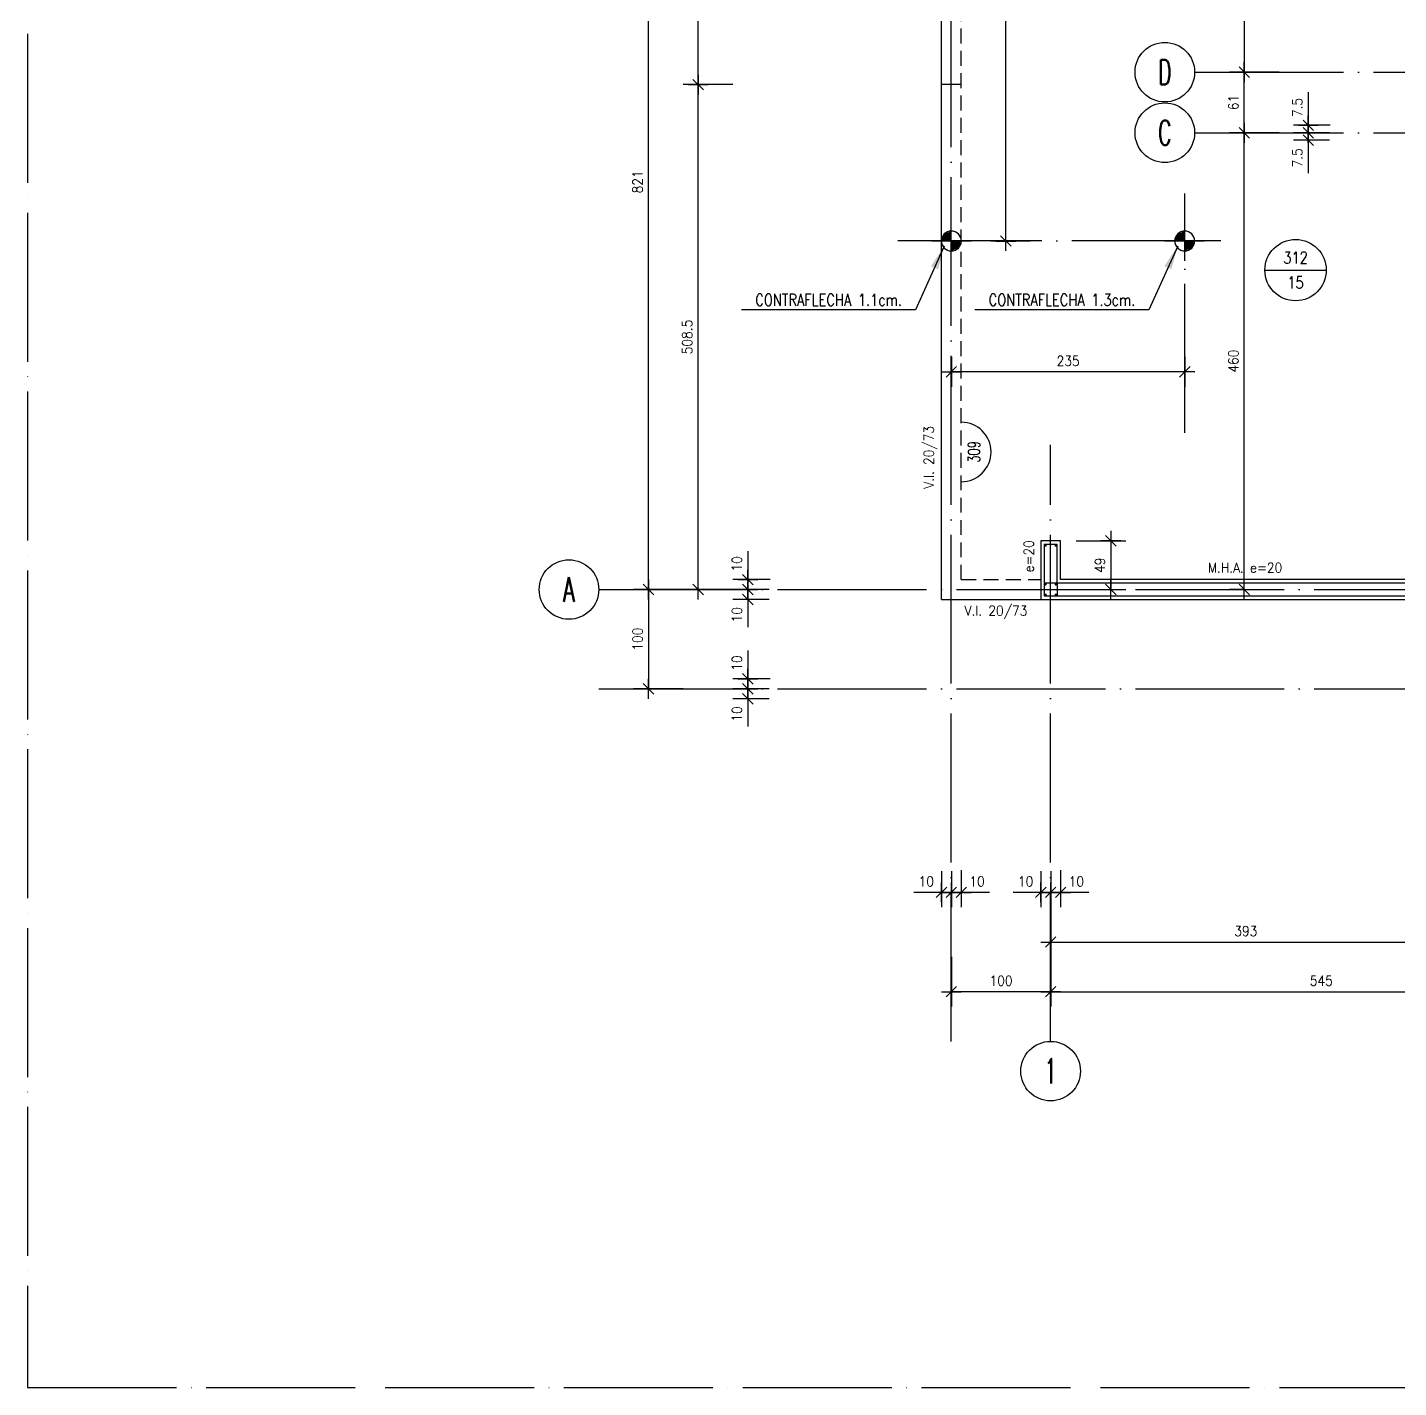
# Model space of a CAD drawing. Extents: x 2734 to 11344, y 4059 to 11529.
# Drawn here: x 2771 to 4152, y 4059 to 5429 of the extents above; entities that cross this region are included whole.
import ezdxf
from ezdxf.enums import TextEntityAlignment as Align

# ---------------------------------------------------------------- set-up
doc = ezdxf.new("R2010")
doc.units = 0
doc.header["$LTSCALE"] = 60
doc.header["$PDMODE"] = 1
doc.linetypes.add('EJES', pattern=[3, 2.5, -0.25, 0, -0.25])
doc.linetypes.add('HIDDEN', pattern=[0.375, 0.25, -0.125])
doc.layers.get('0').update_dxf_attribs({"linetype": 'CONTINUOUS'})
doc.layers.get('DEFPOINTS').update_dxf_attribs({"linetype": 'CONTINUOUS'})
for name, color, linetype in [('COTAS', 3, 'CONTINUOUS'), ('EJES', 1, 'EJES'), ('MALLA', 1, 'CONTINUOUS'), ('MUROS', 4, 'CONTINUOUS'), ('TEXTO', 3, 'CONTINUOUS'), ('TEXTOS', 2, 'CONTINUOUS'), ('TITULO', 6, 'CONTINUOUS'), ('VIGAS', 2, 'CONTINUOUS')]:
    doc.layers.add(name, color=color, linetype=linetype)
doc.layers.add('CROP', color=8, linetype='EJES', plot=False)
doc.layers.add('RLA-LOSAS', color=3, linetype='CONTINUOUS', lineweight=9)
doc.styles.add('COTAS', font='romans.shx', dxfattribs={"width": 0.9})
doc.styles.add('ROMANS', font='romans.shx', dxfattribs={"width": 0.9, "height": 10})
doc.dimstyles.new('50', dxfattribs={"dimtxt": 10, "dimasz": 1, "dimexe": 15, "dimexo": 0, "dimgap": 6, "dimtad": 1, "dimdec": 8, "dimdsep": 46, "dimtxsty": 'COTAS', "dimblk": '$COTA$', "dimcen": 0.09, "dimdle": 10, "dimclrd": 256, "dimclre": 256, "dimclrt": 2, "dimadec": 0, "dimazin": 0, "dimtfac": 1, "dimtdec": 8, "dimtmove": 0, "dimatfit": 2, "dimfxl": 35, "dimfxlon": 1, "dimtolj": 1, "dimarcsym": 0})
doc.dimstyles.new('50$7', dxfattribs={"dimtxt": 10, "dimasz": 12, "dimexe": 15, "dimexo": 0, "dimgap": 6, "dimtad": 1, "dimdec": 3, "dimdsep": 46, "dimtxsty": 'COTAS', "dimblk": '$COTA$', "dimcen": 0.09, "dimdle": 10, "dimclrd": 256, "dimclre": 256, "dimclrt": 2, "dimadec": 0, "dimazin": 0, "dimtfac": 1, "dimtdec": 3, "dimtmove": 0, "dimatfit": 2, "dimfxl": 35, "dimfxlon": 1, "dimtolj": 1, "dimarcsym": 0})

# ---------------------------------------------------------------- blocks, each defined once
blk = doc.blocks.new('*U7')
at = {"layer": 'CROP'}
blk.add_lwpolyline([(-1974.1, -166.6), (3297, -166.6), (3297, 2997.6), (-1974.1, 2997.6)], close=True, dxfattribs=at)
at = {"color": 2, "style": 'COTAS', "width": 0.9}
blk.add_attdef('ESCALA', (29.5, -27), '', height=12, dxfattribs=at)
at = {"layer": 'TITULO', "color": 7, "style": 'COTAS', "width": 0.9}
blk.add_attdef('TITULO', (25, 20), '', height=35, dxfattribs=at)
at = {"layer": 'TITULO', "color": 2, "style": 'COTAS', "width": 0.9}
blk.add_attdef('NV_LOSAS', text='', height=15, dxfattribs=at).set_placement((434.5, -56), align=Align.RIGHT)
blk.add_attdef('SIC', (602, -56), '', height=15, dxfattribs=at)
blk.add_attdef('NIVEL', text='', height=15, dxfattribs=at).set_placement((522.8, -50), align=Align.MIDDLE)
blk = doc.blocks.new('$COTA$')
at = {"layer": 'COTAS'}
for p, q in [((0, -10), (0, 10)), ((5.303, 5.303), (-5.303, -5.303)), ((10, 0), (-10, 0))]:
    blk.add_line(p, q, dxfattribs=at)
blk = doc.blocks.new('*D9')
at = {"layer": 'COTAS', "lineweight": -2, "transparency": 16777216}
for p, q in [((3801.5, 4457.7), (3801.5, 4472.7)), ((4346.5, 4457.7), (4346.5, 4472.7)), ((3802.5, 4457.7), (4345.5, 4457.7))]:
    blk.add_line(p, q, dxfattribs=at)
at = {"layer": 'DEFPOINTS', "color": 0, "transparency": 16777216}
for p in [(3801.5, 4457.7), (4346.5, 4457.7), (4346.5, 4457.7)]:
    blk.add_point(p, dxfattribs=at)
at = {"layer": 'COTAS', "lineweight": -2, "transparency": 16777216, "rotation": 180}
blk.add_blockref('$COTA$', (3801.5, 4457.7), dxfattribs=at)
at = {"layer": 'COTAS', "lineweight": -2, "transparency": 16777216}
blk.add_blockref('$COTA$', (4346.5, 4457.7), dxfattribs=at)
at = {"layer": 'COTAS', "color": 2, "transparency": 16777216, "insert": (4074, 4468.7), "char_height": 10, "attachment_point": 5, "style": 'COTAS'}
blk.add_mtext('\\A1;545', dxfattribs=at)
blk = doc.blocks.new('$EJE$')
at = {"color": 6}
blk.add_circle((0, 0), 30, dxfattribs=at)
at = {"color": 6, "style": 'COTAS', "width": 0.6}
blk.add_attdef('EJE', text='', height=25, dxfattribs=at).set_placement((0, 0), align=Align.MIDDLE)
blk = doc.blocks.new('*D15')
at = {"layer": 'COTAS', "lineweight": -2, "transparency": 16777216}
for p, q in [((3396.5, 5683.7), (3411.5, 5683.7)), ((3396.5, 4863.7), (3396.5, 5682.7)), ((3396.5, 4862.7), (3381.5, 4862.7))]:
    blk.add_line(p, q, dxfattribs=at)
at = {"layer": 'DEFPOINTS', "color": 0, "transparency": 16777216}
for p in [(3396.5, 5683.7), (3396.5, 5683.7), (3396.5, 4862.7)]:
    blk.add_point(p, dxfattribs=at)
at = {"layer": 'COTAS', "lineweight": -2, "transparency": 16777216}
for p, rotation in [((3396.5, 5683.7), 90), ((3396.5, 4862.7), 270)]:
    blk.add_blockref('$COTA$', p, dxfattribs=dict(at, rotation=rotation))
at = {"layer": 'COTAS', "color": 2, "transparency": 16777216, "insert": (3385.5, 5273.2), "char_height": 10, "attachment_point": 5, "rotation": 90, "style": 'COTAS'}
blk.add_mtext('\\A1;821', dxfattribs=at)
blk = doc.blocks.new('*D30')
at = {"layer": 'COTAS', "lineweight": -2, "transparency": 16777216}
for p, q in [((3431.5, 4862.7), (3381.5, 4862.7)), ((3396.5, 4861.7), (3396.5, 4763.7)), ((3431.5, 4762.7), (3381.5, 4762.7))]:
    blk.add_line(p, q, dxfattribs=at)
at = {"layer": 'DEFPOINTS', "color": 0, "transparency": 16777216}
for p in [(3467.6, 4862.7), (3396.5, 4762.7), (3467.6, 4762.7)]:
    blk.add_point(p, dxfattribs=at)
at = {"layer": 'COTAS', "lineweight": -2, "transparency": 16777216}
for p, rotation in [((3396.5, 4862.7), 90), ((3396.5, 4762.7), 270)]:
    blk.add_blockref('$COTA$', p, dxfattribs=dict(at, rotation=rotation))
at = {"layer": 'COTAS', "color": 2, "transparency": 16777216, "insert": (3385.5, 4812.7), "char_height": 10, "attachment_point": 5, "rotation": 90, "style": 'COTAS'}
blk.add_mtext('\\A1;100', dxfattribs=at)
blk = doc.blocks.new('*D31')
at = {"layer": 'COTAS', "lineweight": -2, "transparency": 16777216}
for p, q in [((3701.5, 4492.7), (3701.5, 4442.7)), ((3801.5, 4492.7), (3801.5, 4442.7)), ((3800.5, 4457.7), (3702.5, 4457.7))]:
    blk.add_line(p, q, dxfattribs=at)
at = {"layer": 'DEFPOINTS', "color": 0, "transparency": 16777216}
for p in [(3701.5, 4518.2), (3801.5, 4518.2), (3701.5, 4457.7)]:
    blk.add_point(p, dxfattribs=at)
at = {"layer": 'COTAS', "lineweight": -2, "transparency": 16777216, "rotation": 180}
blk.add_blockref('$COTA$', (3701.5, 4457.7), dxfattribs=at)
at = {"layer": 'COTAS', "lineweight": -2, "transparency": 16777216}
blk.add_blockref('$COTA$', (3801.5, 4457.7), dxfattribs=at)
at = {"layer": 'COTAS', "color": 2, "transparency": 16777216, "insert": (3751.5, 4468.7), "char_height": 10, "attachment_point": 5, "style": 'COTAS'}
blk.add_mtext('\\A1;100', dxfattribs=at)
blk = doc.blocks.new('*D71')
at = {"layer": 'COTAS', "lineweight": -2, "transparency": 16777216}
for p, q in [((3801.5, 4542.7), (3801.5, 4492.7)), ((4194.5, 4542.7), (4194.5, 4492.7)), ((3802.5, 4507.7), (4193.5, 4507.7))]:
    blk.add_line(p, q, dxfattribs=at)
at = {"layer": 'DEFPOINTS', "color": 0, "transparency": 16777216}
for p in [(3801.5, 4852.7), (4194.5, 4852.7), (4194.5, 4507.7)]:
    blk.add_point(p, dxfattribs=at)
at = {"layer": 'COTAS', "lineweight": -2, "transparency": 16777216, "rotation": 180}
blk.add_blockref('$COTA$', (3801.5, 4507.7), dxfattribs=at)
at = {"layer": 'COTAS', "lineweight": -2, "transparency": 16777216}
blk.add_blockref('$COTA$', (4194.5, 4507.7), dxfattribs=at)
at = {"layer": 'COTAS', "color": 2, "transparency": 16777216, "insert": (3998, 4518.7), "char_height": 10, "attachment_point": 5, "style": 'COTAS'}
blk.add_mtext('\\A1;393', dxfattribs=at)
blk = doc.blocks.new('*D75')
at = {"layer": 'COTAS', "lineweight": -2, "transparency": 16777216}
for p, q in [((3827.1, 4911.7), (3877.1, 4911.7)), ((3862.1, 4910.7), (3862.1, 4863.7)), ((3827.1, 4862.7), (3877.1, 4862.7))]:
    blk.add_line(p, q, dxfattribs=at)
at = {"layer": 'DEFPOINTS', "color": 0, "transparency": 16777216}
for p in [(3801.5, 4911.7), (3801.5, 4862.7), (3862.1, 4862.7)]:
    blk.add_point(p, dxfattribs=at)
at = {"layer": 'COTAS', "lineweight": -2, "transparency": 16777216}
for p, rotation in [((3862.1, 4911.7), 90), ((3862.1, 4862.7), 270)]:
    blk.add_blockref('$COTA$', p, dxfattribs=dict(at, rotation=rotation))
at = {"layer": 'COTAS', "color": 2, "transparency": 16777216, "insert": (3851.1, 4887.2), "char_height": 10, "attachment_point": 5, "rotation": 90, "style": 'COTAS'}
blk.add_mtext('\\A1;49', dxfattribs=at)
blk = doc.blocks.new('*D83')
at = {"layer": 'COTAS', "lineweight": -2, "transparency": 16777216}
for p, q in [((3481.5, 5371.2), (3431.5, 5371.2)), ((3446.5, 4863.7), (3446.5, 5370.2)), ((3481.5, 4862.7), (3431.5, 4862.7))]:
    blk.add_line(p, q, dxfattribs=at)
at = {"layer": 'DEFPOINTS', "color": 0, "transparency": 16777216}
for p in [(3446.5, 5371.2), (3691.5, 5371.2), (3691.5, 4862.7)]:
    blk.add_point(p, dxfattribs=at)
at = {"layer": 'COTAS', "lineweight": -2, "transparency": 16777216}
for p, rotation in [((3446.5, 5371.2), 90), ((3446.5, 4862.7), 270)]:
    blk.add_blockref('$COTA$', p, dxfattribs=dict(at, rotation=rotation))
at = {"layer": 'COTAS', "color": 2, "transparency": 16777216, "insert": (3435.5, 5117), "char_height": 10, "attachment_point": 5, "rotation": 90, "style": 'COTAS'}
blk.add_mtext('\\A1;508.5', dxfattribs=at)
blk = doc.blocks.new('*D84')
at = {"layer": 'COTAS', "lineweight": -2, "transparency": 16777216}
for p, q in [((3481.5, 5683.7), (3431.5, 5683.7)), ((3446.5, 5372.2), (3446.5, 5682.7)), ((3481.5, 5371.2), (3431.5, 5371.2))]:
    blk.add_line(p, q, dxfattribs=at)
at = {"layer": 'DEFPOINTS', "color": 0, "transparency": 16777216}
for p in [(3446.5, 5683.7), (3691.5, 5683.7), (3691.5, 5371.2)]:
    blk.add_point(p, dxfattribs=at)
at = {"layer": 'COTAS', "lineweight": -2, "transparency": 16777216}
for p, rotation in [((3446.5, 5683.7), 90), ((3446.5, 5371.2), 270)]:
    blk.add_blockref('$COTA$', p, dxfattribs=dict(at, rotation=rotation))
at = {"layer": 'COTAS', "color": 2, "transparency": 16777216, "insert": (3435.5, 5527.5), "char_height": 10, "attachment_point": 5, "rotation": 90, "style": 'COTAS'}
blk.add_mtext('\\A1;312.5', dxfattribs=at)
blk = doc.blocks.new('*D104')
at = {"layer": 'COTAS', "lineweight": -2, "transparency": 16777216}
for p, q in [((3691.5, 4579.2), (3691.5, 4542.7)), ((3701.5, 4579.2), (3701.5, 4542.7)), ((3690.5, 4557.7), (3663.6, 4557.7)), ((3701.5, 4557.7), (3691.5, 4557.7)), ((3702.5, 4557.7), (3703.5, 4557.7))]:
    blk.add_line(p, q, dxfattribs=at)
at = {"layer": 'DEFPOINTS', "color": 0, "transparency": 16777216}
for p in [(3691.5, 4579.2), (3701.5, 4579.2), (3701.5, 4557.7)]:
    blk.add_point(p, dxfattribs=at)
at = {"layer": 'COTAS', "lineweight": -2, "transparency": 16777216}
blk.add_blockref('$COTA$', (3691.5, 4557.7), dxfattribs=at)
at = {"layer": 'COTAS', "lineweight": -2, "transparency": 16777216, "rotation": 180}
blk.add_blockref('$COTA$', (3701.5, 4557.7), dxfattribs=at)
at = {"layer": 'COTAS', "color": 2, "transparency": 16777216, "insert": (3676.2, 4568.7), "char_height": 10, "attachment_point": 5, "style": 'COTAS'}
blk.add_mtext('\\A1;10', dxfattribs=at)
blk = doc.blocks.new('*D105')
at = {"layer": 'COTAS', "lineweight": -2, "transparency": 16777216}
for p, q in [((3701.5, 4579.2), (3701.5, 4542.7)), ((3711.5, 4580.2), (3711.5, 4542.7)), ((3700.5, 4557.7), (3699.5, 4557.7)), ((3701.5, 4557.7), (3711.5, 4557.7)), ((3701.5, 4557.7), (3711.5, 4557.7)), ((3740, 4557.7), (3711.5, 4557.7)), ((3712.5, 4557.7), (3713.5, 4557.7))]:
    blk.add_line(p, q, dxfattribs=at)
at = {"layer": 'DEFPOINTS', "color": 0, "transparency": 16777216}
for p in [(3701.5, 4579.2), (3711.5, 4580.2), (3711.5, 4557.7)]:
    blk.add_point(p, dxfattribs=at)
at = {"layer": 'COTAS', "lineweight": -2, "transparency": 16777216}
blk.add_blockref('$COTA$', (3701.5, 4557.7), dxfattribs=at)
at = {"layer": 'COTAS', "lineweight": -2, "transparency": 16777216, "rotation": 180}
blk.add_blockref('$COTA$', (3711.5, 4557.7), dxfattribs=at)
at = {"layer": 'COTAS', "color": 2, "transparency": 16777216, "insert": (3727.4, 4568.7), "char_height": 10, "attachment_point": 5, "style": 'COTAS'}
blk.add_mtext('\\A1;10', dxfattribs=at)
blk = doc.blocks.new('*D106')
at = {"layer": 'COTAS', "lineweight": -2, "transparency": 16777216}
for p, q in [((3791.5, 4579.2), (3791.5, 4542.7)), ((3801.5, 4579.2), (3801.5, 4542.7)), ((3790.5, 4557.7), (3763.6, 4557.7)), ((3801.5, 4557.7), (3791.5, 4557.7)), ((3802.5, 4557.7), (3803.5, 4557.7))]:
    blk.add_line(p, q, dxfattribs=at)
at = {"layer": 'DEFPOINTS', "color": 0, "transparency": 16777216}
for p in [(3791.5, 4579.2), (3801.5, 4579.2), (3801.5, 4557.7)]:
    blk.add_point(p, dxfattribs=at)
at = {"layer": 'COTAS', "lineweight": -2, "transparency": 16777216}
blk.add_blockref('$COTA$', (3791.5, 4557.7), dxfattribs=at)
at = {"layer": 'COTAS', "lineweight": -2, "transparency": 16777216, "rotation": 180}
blk.add_blockref('$COTA$', (3801.5, 4557.7), dxfattribs=at)
at = {"layer": 'COTAS', "color": 2, "transparency": 16777216, "insert": (3776.2, 4568.7), "char_height": 10, "attachment_point": 5, "style": 'COTAS'}
blk.add_mtext('\\A1;10', dxfattribs=at)
blk = doc.blocks.new('*D107')
at = {"layer": 'COTAS', "lineweight": -2, "transparency": 16777216}
for p, q in [((3801.5, 4579.2), (3801.5, 4542.7)), ((3811.5, 4580.2), (3811.5, 4542.7)), ((3800.5, 4557.7), (3799.5, 4557.7)), ((3801.5, 4557.7), (3811.5, 4557.7)), ((3801.5, 4557.7), (3811.5, 4557.7)), ((3840, 4557.7), (3811.5, 4557.7)), ((3812.5, 4557.7), (3813.5, 4557.7))]:
    blk.add_line(p, q, dxfattribs=at)
at = {"layer": 'DEFPOINTS', "color": 0, "transparency": 16777216}
for p in [(3801.5, 4579.2), (3811.5, 4580.2), (3811.5, 4557.7)]:
    blk.add_point(p, dxfattribs=at)
at = {"layer": 'COTAS', "lineweight": -2, "transparency": 16777216}
blk.add_blockref('$COTA$', (3801.5, 4557.7), dxfattribs=at)
at = {"layer": 'COTAS', "lineweight": -2, "transparency": 16777216, "rotation": 180}
blk.add_blockref('$COTA$', (3811.5, 4557.7), dxfattribs=at)
at = {"layer": 'COTAS', "color": 2, "transparency": 16777216, "insert": (3827.4, 4568.7), "char_height": 10, "attachment_point": 5, "style": 'COTAS'}
blk.add_mtext('\\A1;10', dxfattribs=at)
blk = doc.blocks.new('*D118')
at = {"layer": 'COTAS', "lineweight": -2, "transparency": 16777216}
for p, q in [((4082.3, 5322.7), (4045.9, 5322.7)), ((4060.9, 5323.7), (4060.9, 5324.7)), ((4060.9, 5322.7), (4060.9, 5315.2)), ((4082.3, 5315.2), (4045.9, 5315.2)), ((4060.9, 5314.2), (4060.9, 5282))]:
    blk.add_line(p, q, dxfattribs=at)
at = {"layer": 'DEFPOINTS', "color": 0, "transparency": 16777216}
for p in [(4060.9, 5322.7), (4082.3, 5322.7), (4082.3, 5315.2)]:
    blk.add_point(p, dxfattribs=at)
at = {"layer": 'COTAS', "lineweight": -2, "transparency": 16777216}
for p, rotation in [((4060.9, 5322.7), 270), ((4060.9, 5315.2), 90)]:
    blk.add_blockref('$COTA$', p, dxfattribs=dict(at, rotation=rotation))
at = {"layer": 'COTAS', "color": 2, "transparency": 16777216, "insert": (4049.9, 5297.4), "char_height": 10, "attachment_point": 5, "rotation": 90, "style": 'COTAS'}
blk.add_mtext('\\A1;7.5', dxfattribs=at)
blk = doc.blocks.new('*D119')
at = {"layer": 'COTAS', "lineweight": -2, "transparency": 16777216}
for p, q in [((4060.9, 5363.5), (4060.9, 5330.2)), ((4083.1, 5330.2), (4045.9, 5330.2)), ((4060.9, 5331.2), (4060.9, 5332.2)), ((4060.9, 5322.7), (4060.9, 5330.2)), ((4060.9, 5322.7), (4060.9, 5330.2)), ((4082.3, 5322.7), (4045.9, 5322.7)), ((4060.9, 5321.7), (4060.9, 5320.7))]:
    blk.add_line(p, q, dxfattribs=at)
at = {"layer": 'DEFPOINTS', "color": 0, "transparency": 16777216}
for p in [(4060.9, 5330.2), (4083.1, 5330.2), (4082.3, 5322.7)]:
    blk.add_point(p, dxfattribs=at)
at = {"layer": 'COTAS', "lineweight": -2, "transparency": 16777216}
for p, rotation in [((4060.9, 5330.2), 270), ((4060.9, 5322.7), 90)]:
    blk.add_blockref('$COTA$', p, dxfattribs=dict(at, rotation=rotation))
at = {"layer": 'COTAS', "color": 2, "transparency": 16777216, "insert": (4049.9, 5348.1), "char_height": 10, "attachment_point": 5, "rotation": 90, "style": 'COTAS'}
blk.add_mtext('\\A1;7.5', dxfattribs=at)
blk = doc.blocks.new('*D124')
at = {"layer": 'COTAS', "lineweight": -2, "transparency": 16777216}
for p, q in [((3517.9, 4862.7), (3481.5, 4862.7)), ((3496.5, 4863.7), (3496.5, 4864.7)), ((3496.5, 4862.7), (3496.5, 4852.7)), ((3517.9, 4852.7), (3481.5, 4852.7)), ((3496.5, 4851.7), (3496.5, 4824.8))]:
    blk.add_line(p, q, dxfattribs=at)
at = {"layer": 'DEFPOINTS', "color": 0, "transparency": 16777216}
for p in [(3496.5, 4862.7), (3517.9, 4862.7), (3517.9, 4852.7)]:
    blk.add_point(p, dxfattribs=at)
at = {"layer": 'COTAS', "lineweight": -2, "transparency": 16777216}
for p, rotation in [((3496.5, 4862.7), 270), ((3496.5, 4852.7), 90)]:
    blk.add_blockref('$COTA$', p, dxfattribs=dict(at, rotation=rotation))
at = {"layer": 'COTAS', "color": 2, "transparency": 16777216, "insert": (3485.5, 4837.4), "char_height": 10, "attachment_point": 5, "rotation": 90, "style": 'COTAS'}
blk.add_mtext('\\A1;10', dxfattribs=at)
blk = doc.blocks.new('*D125')
at = {"layer": 'COTAS', "lineweight": -2, "transparency": 16777216}
for p, q in [((3496.5, 4901.3), (3496.5, 4872.7)), ((3496.5, 4873.7), (3496.5, 4874.7)), ((3519, 4872.7), (3481.5, 4872.7)), ((3517.9, 4862.7), (3481.5, 4862.7)), ((3496.5, 4862.7), (3496.5, 4872.7)), ((3496.5, 4862.7), (3496.5, 4872.7)), ((3496.5, 4861.7), (3496.5, 4860.7))]:
    blk.add_line(p, q, dxfattribs=at)
at = {"layer": 'DEFPOINTS', "color": 0, "transparency": 16777216}
for p in [(3496.5, 4872.7), (3517.9, 4862.7), (3519, 4872.7)]:
    blk.add_point(p, dxfattribs=at)
at = {"layer": 'COTAS', "lineweight": -2, "transparency": 16777216}
for p, rotation in [((3496.5, 4872.7), 270), ((3496.5, 4862.7), 90)]:
    blk.add_blockref('$COTA$', p, dxfattribs=dict(at, rotation=rotation))
at = {"layer": 'COTAS', "color": 2, "transparency": 16777216, "insert": (3485.5, 4888.6), "char_height": 10, "attachment_point": 5, "rotation": 90, "style": 'COTAS'}
blk.add_mtext('\\A1;10', dxfattribs=at)
blk = doc.blocks.new('*D126')
at = {"layer": 'COTAS', "lineweight": -2, "transparency": 16777216}
for p, q in [((3496.5, 4763.7), (3496.5, 4764.7)), ((3517.9, 4762.7), (3481.5, 4762.7)), ((3517.9, 4752.7), (3481.5, 4752.7)), ((3496.5, 4762.7), (3496.5, 4752.7)), ((3496.5, 4751.7), (3496.5, 4724.8))]:
    blk.add_line(p, q, dxfattribs=at)
at = {"layer": 'DEFPOINTS', "color": 0, "transparency": 16777216}
for p in [(3496.5, 4762.7), (3517.9, 4762.7), (3517.9, 4752.7)]:
    blk.add_point(p, dxfattribs=at)
at = {"layer": 'COTAS', "lineweight": -2, "transparency": 16777216}
for p, rotation in [((3496.5, 4762.7), 270), ((3496.5, 4752.7), 90)]:
    blk.add_blockref('$COTA$', p, dxfattribs=dict(at, rotation=rotation))
at = {"layer": 'COTAS', "color": 2, "transparency": 16777216, "insert": (3485.5, 4737.4), "char_height": 10, "attachment_point": 5, "rotation": 90, "style": 'COTAS'}
blk.add_mtext('\\A1;10', dxfattribs=at)
blk = doc.blocks.new('*D127')
at = {"layer": 'COTAS', "lineweight": -2, "transparency": 16777216}
for p, q in [((3496.5, 4801.3), (3496.5, 4772.7)), ((3519, 4772.7), (3481.5, 4772.7)), ((3496.5, 4773.7), (3496.5, 4774.7)), ((3496.5, 4762.7), (3496.5, 4772.7)), ((3496.5, 4762.7), (3496.5, 4772.7)), ((3517.9, 4762.7), (3481.5, 4762.7)), ((3496.5, 4761.7), (3496.5, 4760.7))]:
    blk.add_line(p, q, dxfattribs=at)
at = {"layer": 'DEFPOINTS', "color": 0, "transparency": 16777216}
for p in [(3496.5, 4772.7), (3519, 4772.7), (3517.9, 4762.7)]:
    blk.add_point(p, dxfattribs=at)
at = {"layer": 'COTAS', "lineweight": -2, "transparency": 16777216}
for p, rotation in [((3496.5, 4772.7), 270), ((3496.5, 4762.7), 90)]:
    blk.add_blockref('$COTA$', p, dxfattribs=dict(at, rotation=rotation))
at = {"layer": 'COTAS', "color": 2, "transparency": 16777216, "insert": (3485.5, 4788.6), "char_height": 10, "attachment_point": 5, "rotation": 90, "style": 'COTAS'}
blk.add_mtext('\\A1;10', dxfattribs=at)
blk = doc.blocks.new('*D178')
at = {"layer": 'COTAS', "lineweight": -2, "transparency": 16777216}
for p, q in [((3996.5, 5322.7), (4011.5, 5322.7)), ((3996.5, 4863.7), (3996.5, 5321.7)), ((3996.5, 4862.7), (3981.5, 4862.7))]:
    blk.add_line(p, q, dxfattribs=at)
at = {"layer": 'DEFPOINTS', "color": 0, "transparency": 16777216}
for p in [(3996.5, 5322.7), (3996.5, 5322.7), (3996.5, 4862.7)]:
    blk.add_point(p, dxfattribs=at)
at = {"layer": 'COTAS', "lineweight": -2, "transparency": 16777216}
for p, rotation in [((3996.5, 5322.7), 90), ((3996.5, 4862.7), 270)]:
    blk.add_blockref('$COTA$', p, dxfattribs=dict(at, rotation=rotation))
at = {"layer": 'COTAS', "color": 2, "transparency": 16777216, "insert": (3985.5, 5092.7), "char_height": 10, "attachment_point": 5, "rotation": 90, "style": 'COTAS'}
blk.add_mtext('\\A1;460', dxfattribs=at)
blk = doc.blocks.new('*D180')
at = {"layer": 'COTAS', "lineweight": -2, "transparency": 16777216}
for p, q in [((4031.5, 5383.7), (3981.5, 5383.7)), ((3996.5, 5323.7), (3996.5, 5382.7)), ((4031.5, 5322.7), (3981.5, 5322.7))]:
    blk.add_line(p, q, dxfattribs=at)
at = {"layer": 'DEFPOINTS', "color": 0, "transparency": 16777216}
for p in [(3996.5, 5383.7), (4037.3, 5383.7), (4037.3, 5322.7)]:
    blk.add_point(p, dxfattribs=at)
at = {"layer": 'COTAS', "lineweight": -2, "transparency": 16777216}
for p, rotation in [((3996.5, 5383.7), 90), ((3996.5, 5322.7), 270)]:
    blk.add_blockref('$COTA$', p, dxfattribs=dict(at, rotation=rotation))
at = {"layer": 'COTAS', "color": 2, "transparency": 16777216, "insert": (3985.5, 5353.2), "char_height": 10, "attachment_point": 5, "rotation": 90, "style": 'COTAS'}
blk.add_mtext('\\A1;61', dxfattribs=at)
blk = doc.blocks.new('*D184')
at = {"layer": 'COTAS', "lineweight": -2, "transparency": 16777216}
for p, q in [((4031.5, 5527.7), (3981.5, 5527.7)), ((3996.5, 5526.7), (3996.5, 5384.7)), ((4031.5, 5383.7), (3981.5, 5383.7))]:
    blk.add_line(p, q, dxfattribs=at)
at = {"layer": 'DEFPOINTS', "color": 0, "transparency": 16777216}
for p in [(4071, 5527.7), (3996.5, 5383.7), (4071, 5383.7)]:
    blk.add_point(p, dxfattribs=at)
at = {"layer": 'COTAS', "lineweight": -2, "transparency": 16777216}
for p, rotation in [((3996.5, 5527.7), 90), ((3996.5, 5383.7), 270)]:
    blk.add_blockref('$COTA$', p, dxfattribs=dict(at, rotation=rotation))
at = {"layer": 'COTAS', "color": 2, "transparency": 16777216, "insert": (3985.5, 5455.7), "char_height": 10, "attachment_point": 5, "rotation": 90, "style": 'COTAS'}
blk.add_mtext('\\A1;144', dxfattribs=at)
blk = doc.blocks.new('LOSA')
at = {"color": 6, "linetype": 'Continuous'}
blk.add_line((-30.9, 0), (30.9, 0), dxfattribs=at)
at = {"color": 3, "linetype": 'Continuous'}
blk.add_circle((0, 0), 30.9, dxfattribs=at)
at = {"color": 2, "style": 'COTAS', "width": 0.8}
for tag, p in [('NUMERO', (0, 12.5)), ('E', (0, -12.5))]:
    blk.add_attdef(tag, text='', height=12, dxfattribs=at).set_placement(p, align=Align.MIDDLE)
at = {"layer": 'RLA-LOSAS', "style": 'COTAS', "flags": 1}
blk.add_attdef('DIRVER', text='', height=8.09, rotation=90, dxfattribs=at).set_placement((-30.5, 40), align=Align.MIDDLE)
at = {"layer": 'RLA-LOSAS', "linetype": 'ByBlock', "style": 'COTAS', "flags": 1}
blk.add_attdef('CUAVER', text='', height=8.09, rotation=90, dxfattribs=at).set_placement((-49.7, -4.9), align=Align.MIDDLE)
at = {"layer": 'RLA-LOSAS', "style": 'COTAS', "flags": 1}
blk.add_attdef('DIRHOR', text='', height=8.09, dxfattribs=at).set_placement((37.9, -29.3), align=Align.MIDDLE)
at = {"layer": 'RLA-LOSAS', "linetype": 'ByBlock', "style": 'COTAS', "flags": 1}
blk.add_attdef('CUAHOR', text='', height=8.09, dxfattribs=at).set_placement((-9.4, -47.7), align=Align.MIDDLE)
at = {"layer": 'RLA-LOSAS', "style": 'COTAS', "width": 0.7, "flags": 1}
blk.add_attdef('CONTRAFLECHA', text='', height=10, dxfattribs=at).set_placement((0, -67.5), align=Align.MIDDLE)
blk = doc.blocks.new('$VIGA$')
at = {"color": 2}
blk.add_arc((0, 0), 30, 180, 0, dxfattribs=at)
at = {"color": 3, "style": 'COTAS', "width": 0.7}
blk.add_attdef('NUMERO', text='', height=12, rotation=360, dxfattribs=at).set_placement((0.1, -12.8), align=Align.MIDDLE)
blk = doc.blocks.new('*U249')
at = {"layer": 'TEXTO', "linetype": 'Continuous'}
for points in [[(-0.1, 0), (0, 0), (-0.071, 0.071)], [(0, 0.1), (-0.071, 0.071), (0, 0)], [(0.1, 0), (0, 0), (0.071, -0.071)], [(0, -0.1), (0.071, -0.071), (0, 0)]]:
    blk.add_solid(points, dxfattribs=at)
blk = doc.blocks.new('PUNTO')
at = {"layer": 'TEXTO', "color": 3, "linetype": 'Continuous'}
for p, q in [((0, -0.2), (0, 0.2)), ((-0.2, 0), (0.2, 0))]:
    blk.add_line(p, q, dxfattribs=at)
blk.add_circle((0, 0), 0.1, dxfattribs=at)
blk.add_blockref('*U249', (0, 0), dxfattribs=at)
blk = doc.blocks.new('*D252')
at = {"layer": 'COTAS', "lineweight": -2, "transparency": 16777216}
for p, q in [((3701.5, 5096.9), (3701.5, 5066.9)), ((3936.5, 5096.9), (3936.5, 5066.9)), ((3935.5, 5081.9), (3702.5, 5081.9))]:
    blk.add_line(p, q, dxfattribs=at)
at = {"layer": 'DEFPOINTS', "color": 0, "transparency": 16777216}
for p in [(3701.5, 5096.9), (3936.5, 5096.9), (3701.5, 5081.9)]:
    blk.add_point(p, dxfattribs=at)
at = {"layer": 'COTAS', "lineweight": -2, "transparency": 16777216, "rotation": 180}
blk.add_blockref('$COTA$', (3701.5, 5081.9), dxfattribs=at)
at = {"layer": 'COTAS', "lineweight": -2, "transparency": 16777216}
blk.add_blockref('$COTA$', (3936.5, 5081.9), dxfattribs=at)
at = {"layer": 'COTAS', "color": 2, "transparency": 16777216, "insert": (3819, 5092.9), "char_height": 10, "attachment_point": 5, "style": 'COTAS'}
blk.add_mtext('\\A1;235', dxfattribs=at)
blk = doc.blocks.new('*D255')
at = {"layer": 'COTAS', "lineweight": -2, "transparency": 16777216}
for p, q in [((3780.9, 5683.7), (3741.3, 5683.7)), ((3756.3, 5214.7), (3756.3, 5682.7)), ((3780.9, 5213.7), (3741.3, 5213.7))]:
    blk.add_line(p, q, dxfattribs=at)
at = {"layer": 'DEFPOINTS', "color": 0, "transparency": 16777216}
for p in [(3756.3, 5683.7), (3780.9, 5683.7), (3780.9, 5213.7)]:
    blk.add_point(p, dxfattribs=at)
at = {"layer": 'COTAS', "lineweight": -2, "transparency": 16777216}
for p, rotation in [((3756.3, 5683.7), 90), ((3756.3, 5213.7), 270)]:
    blk.add_blockref('$COTA$', p, dxfattribs=dict(at, rotation=rotation))
at = {"layer": 'COTAS', "color": 2, "transparency": 16777216, "insert": (3745.3, 5448.7), "char_height": 10, "attachment_point": 5, "rotation": 90, "style": 'COTAS'}
blk.add_mtext('\\A1;470', dxfattribs=at)

msp = doc.modelspace()

# ---------------------------------------------------------------- linework, layer by layer
at = {"layer": 'EJES'}
for points in [[(3701.45585631, 4407.70691493), (3701.45585631, 6873.70691493)], [(3946.45585631, 5383.70691493), (7044.95585631, 5383.70691493)], [(3946.45585631, 5383.70691493), (7044.95585631, 5383.70691493)], [(3946.45585631, 5322.70691493), (4389.48756335, 5322.70691493)], [(3936.45585631, 5020.46501251), (3936.45585631, 5261.46862094)], [(3972.83665037, 5213.70691493), (3647.58527107, 5213.70691493)], [(3801.45585631, 4407.70691493), (3801.45585631, 5008.37674686)], [(3346.45585631, 4862.70691493), (7642.45585631, 4862.70691493)], [(3346.45585631, 4762.70691493), (7642.45585631, 4762.70691493)]]:
    msp.add_lwpolyline(points, dxfattribs=at)
at = {"layer": 'MALLA'}
for q in [(3794.95585631, 4869.20691493), (3807.95585631, 4856.20691493)]:
    msp.add_line((3807.95585631, 4869.20691493), q, dxfattribs=at)
msp.add_lwpolyline([(3794.95585631, 4908.20691493), (3794.95585631, 4856.20691493), (4190.95585631, 4856.20691493), (4190.95585631, 4869.20691493), (3807.95585631, 4869.20691493), (3807.95585631, 4908.20691493)], close=True, dxfattribs=at)
at = {"layer": 'MALLA', "const_width": 1.25}
for points in [[(3795.58085631, 4906.95691493, -1), (3796.83085631, 4906.95691493, -1)], [(3806.08085631, 4906.95691493, -1), (3807.33085631, 4906.95691493, -1)], [(3795.58085631, 4867.95691493, -1), (3796.83085631, 4867.95691493, -1)], [(3806.08085631, 4867.95691493, -1), (3807.33085631, 4867.95691493, -1)], [(3795.58085631, 4857.45691493, -1), (3796.83085631, 4857.45691493, -1)], [(3806.08085631, 4857.45691493, -1), (3807.33085631, 4857.45691493, -1)]]:
    msp.add_lwpolyline(points, format="xyb", close=True, dxfattribs=at)
at = {"layer": 'MUROS'}
msp.add_lwpolyline([(3791.45585631, 4911.70691493), (3791.45585631, 4852.70691493), (4194.45585631, 4852.70691493), (4194.45585631, 4872.70691493), (3811.45585631, 4872.70691493), (3811.45585631, 4911.70691493)], close=True, dxfattribs=at)
at = {"layer": 'VIGAS'}
for p, q in [((3691.45585631, 4852.70691493), (3691.45585631, 6428.70691493)), ((3711.45585631, 5371.20691493), (3691.45585631, 5371.20691493)), ((3691.45585631, 4852.70691493), (3791.45585631, 4852.70691493))]:
    msp.add_line(p, q, dxfattribs=at)
at = {"layer": 'VIGAS', "linetype": 'HIDDEN'}
for q in [(3711.45585631, 6408.70691493), (3791.45585631, 4872.70691493)]:
    msp.add_line((3711.45585631, 4872.70691493), q, dxfattribs=at)

# ---------------------------------------------------------------- block references
msp.add_blockref('*U7', (4745.17327493, 4225.60696946))
for name, p, values in [('$EJE$', (3916.45585631, 5383.70691493), {'EJE': 'D'}), ('$EJE$', (3916.45585631, 5322.70691493), {'EJE': 'C'}), ('LOSA', (4048.1169627, 5184.38424102), {'NUMERO': '312', 'E': '15'}), ('$EJE$', (3316.45585631, 4862.70691493), {'EJE': 'A'}), ('$EJE$', (3801.45585631, 4377.70691493), {'EJE': '1'})]:
    msp.add_blockref(name, p).add_auto_attribs(values)
at = {"rotation": 90}
msp.add_blockref('$VIGA$', (3711.45585631, 5001.22990849), dxfattribs=at).add_auto_attribs({'NUMERO': '309'})
at = {"layer": 'TEXTO', "color": 3, "xscale": -100, "yscale": 100, "zscale": 100, "rotation": 270}
for p in [(3701.45585631, 5213.70691493), (3936.45585631, 5213.70691493)]:
    msp.add_blockref('PUNTO', p, dxfattribs=at)

# ---------------------------------------------------------------- texts
at = {"layer": 'TEXTOS', "style": 'ROMANS'}
for s, height, width, p in [('CONTRAFLECHA 1.1cm.', 12, 0.8, (3577.90954413, 5154.35141169)), ('CONTRAFLECHA 1.3cm.', 12, 0.8, (3812.90954413, 5154.35141169)), ('M.H.A. e=20', 10, 0.9, (3997.20585631, 4884.70691493)), ('V.I. 20/73', 10, 0.9, (3746.45585631, 4840.70691493))]:
    msp.add_text(s, height=height, dxfattribs=dict(at, width=width)).set_placement(p, align=Align.MIDDLE)
at = {"layer": 'TEXTOS', "style": 'ROMANS', "width": 0.9}
for s, p in [('V.I. 20/73', (3679.45585631, 4995.83859422)), ('e=20', (3779.45585631, 4896.18174707))]:
    msp.add_text(s, height=10, rotation=90, dxfattribs=at).set_placement(p, align=Align.MIDDLE)

# ---------------------------------------------------------------- dimensions: what is measured, and where the dimension line sits
at = {"layer": 'COTAS'}
for base, p1, p2, angle, picture, middle in [((3396.4558563143, 5683.7069149326), (3396.4558563143, 4862.7069149326), (3396.4558563143, 5683.7069149326), 90, '*D15', (3385.4558563143, 5273.2069149326)), ((3756.3064958307, 5683.7069149326), (3780.9308491761, 5213.7069149326), (3780.9308491761, 5683.7069149326), 90, '*D255', (3745.3064958307, 5448.7069149326)), ((3996.4558563143, 5383.7069149326), (4070.963697524, 5527.7069149326), (4070.963697524, 5383.7069149326), 90, '*D184', (3985.4558563143, 5455.7069149326)), ((3996.4558563143, 5383.7069149326), (4037.2763586247, 5322.7069149326), (4037.2763586247, 5383.7069149326), 90, '*D180', (3985.4558563143, 5353.2069149326)), ((3446.4558563143, 5371.2069149326), (3691.4558563143, 4862.7069149326), (3691.4558563143, 5371.2069149326), 90, '*D83', (3435.4558563143, 5116.9569149326)), ((3996.4558563143, 5322.7069149326), (3996.4558563143, 4862.7069149326), (3996.4558563143, 5322.7069149326), 90, '*D178', (3985.4558563143, 5092.7069149326)), ((3701.4558563143, 5081.8679189113), (3936.4558563143, 5096.8679189113), (3701.4558563143, 5096.8679189113), 180, '*D252', (3818.9558563143, 5092.8679189113)), ((3862.1308994773, 4862.7069149326), (3801.4558563143, 4911.7069149326), (3801.4558563143, 4862.7069149326), 90, '*D75', (3851.1308994773, 4887.2069149326)), ((3396.4558563143, 4762.7069149326), (3467.6355165341, 4862.7069149326), (3467.6355165341, 4762.7069149326), 90, '*D30', (3385.4558563143, 4812.7069149326))]:
    dim = msp.add_linear_dim(base=base, p1=p1, p2=p2, angle=angle, dimstyle='50', dxfattribs=at)
    dim.commit()
    dim.dimension.update_dxf_attribs({"geometry": picture, "text_midpoint": middle})
dim = msp.add_linear_dim(base=(3446.4558563143, 5683.7069149326), p1=(3691.4558563143, 5371.2069149326), p2=(3691.4558563143, 5683.7069149326), angle=90, dimstyle='50', override={"dimtmove": 1}, dxfattribs=at)
dim.commit()
dim.dimension.update_dxf_attribs({"geometry": '*D84', "text_midpoint": (3435.4558563143, 5527.4569149326)})
for base, p1, p2, picture, middle in [((4060.8528642477, 5330.2069149326), (4082.3093627894, 5322.7069149326), (4083.1240353314, 5330.2069149326), '*D119', (4060.8528642477, 5348.1098711581)), ((3496.4558563143, 4872.7069149326), (3517.912354856, 4862.7069149326), (3518.9985849121, 4872.7069149326), '*D125', (3496.4558563143, 4888.6098711581)), ((3496.4558563143, 4772.7069149326), (3517.912354856, 4762.7069149326), (3518.9985849121, 4772.7069149326), '*D127', (3496.4558563143, 4788.6098711581))]:
    dim = msp.add_linear_dim(base=base, p1=p1, p2=p2, angle=90, dimstyle='50', override={"dimtmove": 1}, dxfattribs=at)
    dim.commit()
    dim.dimension.update_dxf_attribs({"geometry": picture, "text_midpoint": middle, "dimtype": 160})
for base, p1, p2, picture, middle in [((4060.8528642477, 5322.7069149326), (4082.3093627894, 5315.2069149326), (4082.3093627894, 5322.7069149326), '*D118', (4060.8528642477, 5297.4441754969)), ((3496.4558563143, 4862.7069149326), (3517.912354856, 4852.7069149326), (3517.912354856, 4862.7069149326), '*D124', (3496.4558563143, 4837.4441754969)), ((3496.4558563143, 4762.7069149326), (3517.912354856, 4752.7069149326), (3517.912354856, 4762.7069149326), '*D126', (3496.4558563143, 4737.4441754969))]:
    dim = msp.add_linear_dim(base=base, p1=p1, p2=p2, angle=90, dimstyle='50', dxfattribs=at)
    dim.commit()
    dim.dimension.update_dxf_attribs({"geometry": picture, "text_midpoint": middle, "dimtype": 160})
for base, p1, p2, picture, middle in [((4194.4558563143, 4507.7069149326), (3801.4558563143, 4852.7069149326), (4194.4558563143, 4852.7069149326), '*D71', (3997.9558563143, 4518.7069149326)), ((3701.4558563143, 4457.7069149326), (3801.4558563143, 4518.1689421017), (3701.4558563143, 4518.1689421017), '*D31', (3751.4558563143, 4468.7069149326)), ((4346.4558563143, 4457.7069149326), (3801.4558563143, 4457.7069149326), (4346.4558563143, 4457.7069149326), '*D9', (4073.9558563143, 4468.7069149326))]:
    dim = msp.add_linear_dim(base=base, p1=p1, p2=p2, dimstyle='50', dxfattribs=at)
    dim.commit()
    dim.dimension.update_dxf_attribs({"geometry": picture, "text_midpoint": middle})
for base, p1, p2, picture, middle in [((3701.4558563143, 4557.7069149326), (3691.4558563143, 4579.1634134742), (3701.4558563143, 4579.1634134742), '*D104', (3676.1931168787, 4557.7069149326)), ((3801.4558563143, 4557.7069149326), (3791.4558563143, 4579.1634134742), (3801.4558563143, 4579.1634134742), '*D106', (3776.1931168787, 4557.7069149326))]:
    dim = msp.add_linear_dim(base=base, p1=p1, p2=p2, dimstyle='50', dxfattribs=at)
    dim.commit()
    dim.dimension.update_dxf_attribs({"geometry": picture, "text_midpoint": middle, "dimtype": 160})
for base, p1, p2, picture, middle in [((3711.4558563143, 4557.7069149326), (3701.4558563143, 4579.1634134742), (3711.4558563143, 4580.2496435303), '*D105', (3727.3588125399, 4557.7069149326)), ((3811.4558563143, 4557.7069149326), (3801.4558563143, 4579.1634134742), (3811.4558563143, 4580.2496435303), '*D107', (3827.3588125399, 4557.7069149326))]:
    dim = msp.add_linear_dim(base=base, p1=p1, p2=p2, dimstyle='50', override={"dimtmove": 1}, dxfattribs=at)
    dim.commit()
    dim.dimension.update_dxf_attribs({"geometry": picture, "text_midpoint": middle, "dimtype": 160})

# ---------------------------------------------------------------- leaders
for points in [[(3694.3847885, 5208.61762085), (3665.25545744, 5144.37991597), (3490.1982401, 5144.37991597)], [(3929.3847885, 5208.61762085), (3900.25545744, 5144.37991597), (3725.1982401, 5144.37991597)]]:
    msp.add_leader(points, dimstyle='50$7', override={"dimasz": 24, "dimtad": 0}, dxfattribs=at)

doc.saveas('drawing.dxf')
